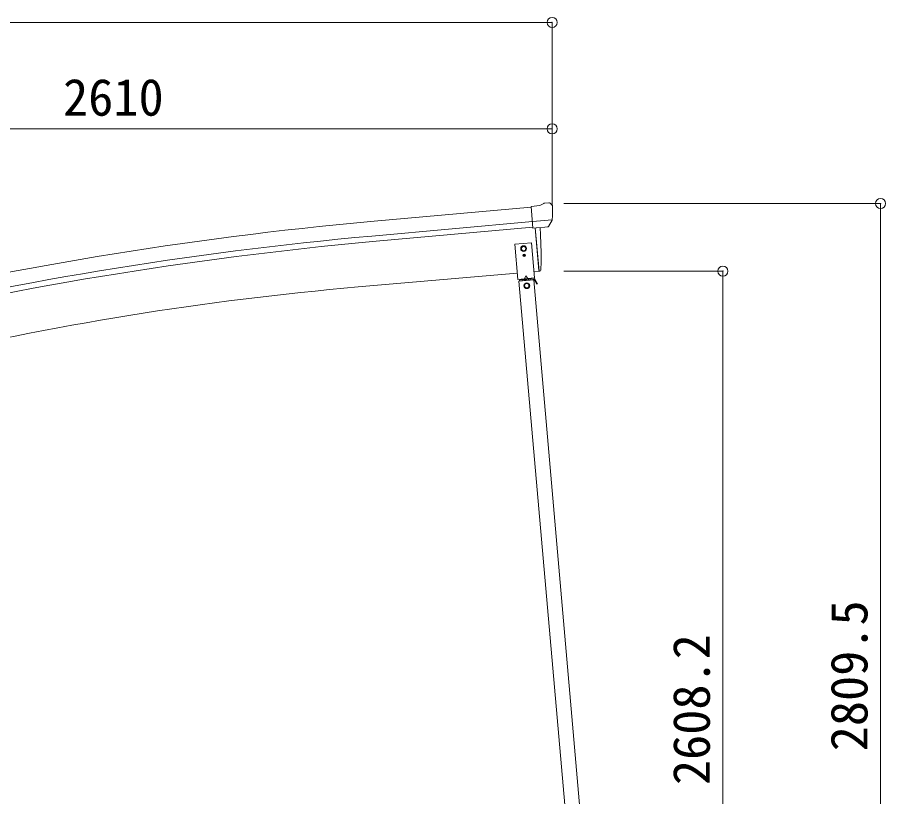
# Model space of a CAD drawing. Units: millimetres at full size. Extents: x -21204 to 8479, y -5853 to 7886.
# Drawn here: x -5803 to -3220, y -76 to 2243 of the extents above; entities that cross this region are included whole.
import ezdxf
from ezdxf.enums import TextEntityAlignment as Align

# ---------------------------------------------------------------- set-up
doc = ezdxf.new("R2010")
doc.units = ezdxf.units.MM
doc.header["$LTSCALE"] = 30
doc.header["$PDMODE"] = 32
doc.header["$PDSIZE"] = 30
for name, color, linetype, lineweight in [('0-0_0', 7, 'Continuous', 9), ('0-1_本体', 4, 'Continuous', 9), ('0-2_部品', 7, 'Continuous', 9), ('0-A_寸法', 6, 'Continuous', 9), ('1-1_GLASS', 4, 'Continuous', 9), ('1-2_GLASS_SEAL', 7, 'Continuous', 9)]:
    doc.layers.add(name, color=color, linetype=linetype, lineweight=lineweight)
doc.styles.add('ＭＳ ゴシック', font='')
doc.styles.get('ＭＳ ゴシック').set_extended_font_data('MS Gothic')

msp = doc.modelspace()

# ---------------------------------------------------------------- linework, layer by layer
at = {"layer": '0-0_0', "color": 6}
for p, q in [((-3234.67, -1120.82), (-3234.67, 1688.68)), ((-3703.69, 1487.38), (-3703.69, -1120.82))]:
    msp.add_line(p, q, dxfattribs=at)
at = {"layer": '0-1_本体'}
for p, q in [((-4274.36, 1678.14), (-4751.87, 1634.94)), ((-4270.6, 1635.14), (-4747.98, 1591.95)), ((-4269.13, 1618.37), (-4746.47, 1575.18)), ((-4261.9, 1615.98), (-4250.64, 1487.38)), ((-4315.48, 1481.71), (-4788.59, 1440.32)), ((-4250.64, 1487.38), (-4265.67, 1486.07))]:
    msp.add_line(p, q, dxfattribs=at)
for centre, radius, start, end in [((-3755.75, -9375.07), 11054.98, 95.16866, 103.66973), ((-3755.75, -9375.07), 11011.82, 95.16974, 103.66973), ((-3755.75, -9375.07), 10994.98, 95.16974, 103.66973), ((-3989.58, -7775.33), 9250.23, 94.95525, 103.47191)]:
    msp.add_arc(centre, radius, start, end, dxfattribs=at)
at = {"layer": '0-2_部品'}
for p, q in [((-4247.96, 1682.36), (-4274.53, 1680.04)), ((-4268.87, 1615.38), (-4274.53, 1680.04)), ((-4247.96, 1682.36), (-4236.24, 1689.13)), ((-4221.34, 1690.72), (-4235, 1689.52)), ((-4212.2, 1684.96), (-4217.69, 1689.56)), ((-4211.14, 1682.92), (-4211.02, 1681.58)), ((-4211.66, 1640.07), (-4270.58, 1634.92)), ((-4222.91, 1620.59), (-4211.98, 1639.53)), ((-4258.91, 1616.25), (-4268.87, 1615.38)), ((-4250.84, 1489.66), (-4261.9, 1615.99)), ((-4225.3, 1619.19), (-4233.01, 1618.52)), ((-4250.6, 1486.89), (-4250.84, 1489.66)), ((-4247.99, 1487.28), (-4250.6, 1486.89))]:
    msp.add_line(p, q, dxfattribs=at)
for points in [[(-4211.59, 1640.71), (-4211.88, 1639.72), (-4211.98, 1639.53)], [(-4258.91, 1616.25), (-4258.64, 1616.18), (-4233.26, 1618.4), (-4233.01, 1618.52)], [(-4245.45, 1490.11), (-4244.61, 1515.74), (-4244.41, 1542.24), (-4244.88, 1568.72), (-4246.03, 1595.2), (-4247.53, 1617.15)]]:
    msp.add_lwpolyline(points, dxfattribs=at)
for centre, radius, start, end in [((-4234.74, 1686.53), 3, 95, 120), ((-4220.9, 1685.73), 5, 50.00648, 94.99352), ((-4412.65, 1663.94), 202.4, 353.4085, 5), ((-4248.43, 1490.25), 3, 278.50322, 357.46219)]:
    msp.add_arc(centre, radius, start, end, dxfattribs=at)
for centre, major_axis, ratio, start_param, end_param in [((-4206.81, 1686.97), (-15.35, 3.44), 0.101033, 5.9751426, 5.9753737), ((-4214.13, 1682.67), (2.71, -1.31), 0.997474, 0.5366567, 1.3225652), ((-4225.57, 1622.18), (1.62, -2.54), 0.997631, 5.8041905, 5.8929484), ((-4225.64, 1622.29), (-3.5, 2.17), 0.650902, 2.1145521, 2.1873627), ((-4225.51, 1622.1), (1.62, -2.54), 0.997631, 5.965759, 6.7621801)]:
    msp.add_ellipse(centre, major_axis=major_axis, ratio=ratio, start_param=start_param, end_param=end_param, dxfattribs=at)
at = {"layer": '0-A_寸法'}
for p, q in [((-6910.67, 2227.54), (-4211.67, 2227.54)), ((-4211.67, 2227.54), (-4211.67, 1910.92)), ((-6821.67, 1910.92), (-4211.67, 1910.92)), ((-4211.67, 1910.92), (-4211.67, 1681.92)), ((-3234.67, 1688.68), (-4176.61, 1688.68)), ((-3703.69, 1487.38), (-4176.61, 1487.38))]:
    msp.add_line(p, q, dxfattribs=at)
for p in [(-4211.67, 2227.54), (-4211.67, 1910.92), (-3234.67, 1688.68), (-3703.69, 1487.38)]:
    msp.add_point(p, dxfattribs=at)
at = {"layer": '1-1_GLASS'}
for p, q in [((-4162.19, -235.95), (-4310.39, 1457.96)), ((-4118.36, -232.11), (-4266.56, 1461.8))]:
    msp.add_line(p, q, dxfattribs=at)
at = {"layer": '1-2_GLASS_SEAL'}
for p, q in [((-4296.24, 1535.01), (-4297.06, 1535.01)), ((-4293.78, 1534.19), (-4292.96, 1534.19)), ((-4289.65, 1473.3), (-4293.78, 1464.44)), ((-4289.65, 1473.3), (-4284.04, 1465.29)), ((-4266.56, 1461.8), (-4310.39, 1457.97)), ((-4265.64, 1464.9), (-4309.16, 1461.09)), ((-4308.89, 1458.1), (-4309.16, 1461.09)), ((-4294.45, 1459.36), (-4294.71, 1462.35)), ((-4294.49, 1459.86), (-4282.54, 1460.91)), ((-4282.49, 1460.41), (-4282.76, 1463.4)), ((-4268.05, 1461.67), (-4268.31, 1464.66)), ((-4268.09, 1462.17), (-4265.42, 1462.4)), ((-4254.94, 1449.83), (-4262.78, 1463.41)), ((-4259.61, 1452.91), (-4257.44, 1454.16))]:
    msp.add_line(p, q, dxfattribs=at)
for points in [[(-4264, 1467.05), (-4273.15, 1571.65), (-4322.96, 1567.29), (-4313.81, 1462.69)], [(-4296.75, 1562.03), (-4303.25, 1558.28), (-4303.25, 1550.77), (-4296.75, 1547.02), (-4290.25, 1550.77), (-4290.25, 1558.28)], [(-4273.79, 1464.18), (-4303.68, 1461.57), (-4303.85, 1463.56), (-4273.96, 1466.17)], [(-4287.08, 1451.45), (-4293.58, 1447.7), (-4293.58, 1440.19), (-4287.08, 1436.44), (-4280.58, 1440.19), (-4280.58, 1447.7)]]:
    msp.add_lwpolyline(points, close=True, dxfattribs=at)
for points in [[(-4297.06, 1535.01), (-4297.06, 1534.19), (-4296.24, 1534.19)], [(-4294.6, 1535.83), (-4294.6, 1536.65), (-4295.42, 1536.65), (-4295.42, 1535.83)], [(-4295.42, 1533.37), (-4295.42, 1532.55), (-4294.6, 1532.55), (-4294.6, 1533.37)], [(-4292.96, 1534.19), (-4292.96, 1535.01), (-4293.78, 1535.01)], [(-4254.94, 1449.83), (-4257.11, 1448.58), (-4264.95, 1462.16)]]:
    msp.add_lwpolyline(points, dxfattribs=at)
for centre, radius in [((-4296.75, 1554.52), 8.5), ((-4296.75, 1554.52), 7.7), ((-4296.75, 1554.52), 6.5), ((-4296.67, 1554.53), 6.5), ((-4295.01, 1534.6), 3.75), ((-4287.08, 1443.95), 8.5), ((-4287.08, 1443.95), 7.7), ((-4287.08, 1443.95), 6.5)]:
    msp.add_circle(centre, radius, dxfattribs=at)
for centre, radius, start, end in [((-4296.24, 1535.83), 0.82, 270, 0), ((-4296.24, 1533.37), 0.82, 0, 90), ((-4293.78, 1535.83), 0.82, 180, 270), ((-4293.78, 1533.37), 0.82, 90, 180), ((-4265.38, 1461.91), 3, 30, 95), ((-4265.38, 1461.91), 0.5, 30, 95)]:
    msp.add_arc(centre, radius, start, end, dxfattribs=at)

# ---------------------------------------------------------------- texts
at = {"layer": '0-A_寸法', "color": 7, "style": 'ＭＳ ゴシック'}
msp.add_text('2610', height=110, dxfattribs=at).set_placement((-5666.67, 1916.92), align=Align.BOTTOM_LEFT)
for s, p in [('2809.5', (-3240.67, 58.93)), ('2608.2', (-3709.69, -41.72))]:
    msp.add_text(s, height=110, rotation=90, dxfattribs=at).set_placement(p, align=Align.BOTTOM_LEFT)

doc.saveas('drawing.dxf')
